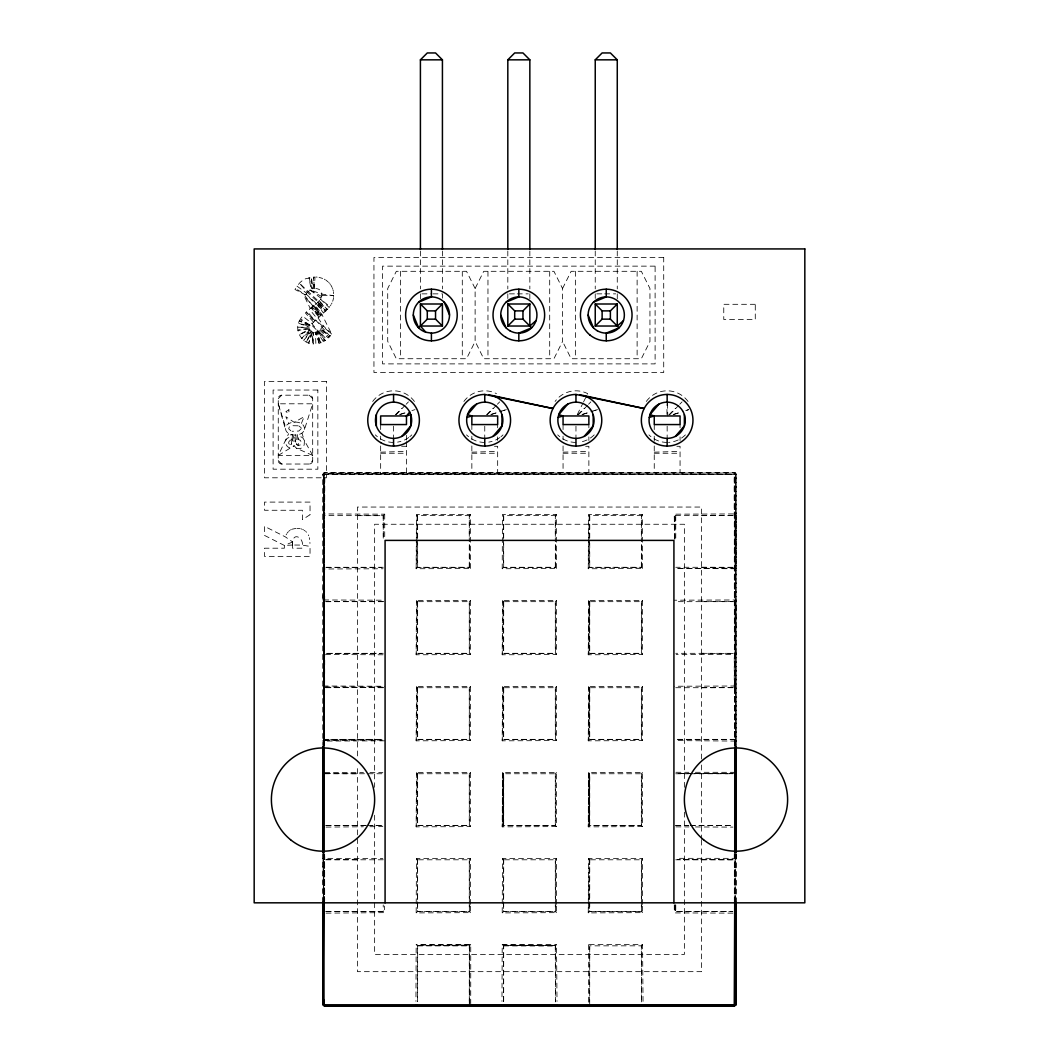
<?xml version="1.0" encoding="UTF-8"?>
<svg xmlns="http://www.w3.org/2000/svg" width="1059" height="1059" viewBox="0 0 1059 1059"><rect width="100%" height="100%" fill="white"/><g stroke="black" fill="none" stroke-linecap="round" stroke-linejoin="round"><path stroke-width="0.75" stroke-dasharray="5 3.75" d="M323.127 902.202L323.167 854.295M323.405 745.351L323.511 474.353L324.133 745.404M323.524 901.897L323.524 853.978M323.538 744.914L323.551 473.902L735.806 474.353L734.271 472.632L734.403 744.993M324.041 901.977L324.094 854.097M324.2 745.126L324.729 472.632L323.035 474.353L323.114 745.126M324.517 901.884L324.531 853.951M324.597 744.874L324.464 472.658L323.035 474.088L323.035 745.999M417.63 1001.298L417.656 945.846L416.174 944.376L415.949 1001.364M470.726 1004.342L470.739 944.376L416.174 944.376M503.674 1001.298L503.687 945.846L502.218 944.376L501.979 1001.364M589.704 1004.62L589.704 945.819L588.513 944.628L642.561 944.628L643.038 1001.377M734.324 902.202L734.35 854.295M734.403 745.271L735.012 473.492L734.271 472.963L324.345 473.492L324.597 745.404M734.721 900.693L734.734 854.414M734.747 745.351L734.536 472.658L735.965 474.353L323.035 474.353L324.729 472.817M735.555 901.977L735.608 853.951M735.648 745.126L735.912 473.823L735.965 745.139M735.767 902.294L735.78 854.348M735.926 745.351L735.965 474.088L734.271 472.632M383.239 601.684L324.478 601.671L323.035 599.963L323.723 567.598L381.783 567.452M323.855 853.951L323.75 901.884L323.021 858.333L382.842 858.584M324.107 744.874L324.729 473.823M417.564 539.918L417.471 567.452L469.349 567.346L469.322 543.108L469.269 567.28L470.487 568.484L416.174 568.749L416.439 514.436L470.487 514.436L470.487 568.484M417.564 538.303L417.63 515.627L416.439 514.436M469.296 1004.342L469.455 945.661L417.471 945.661L417.537 1001.51M503.594 539.918L503.515 567.452L555.393 567.346L555.366 543.108L555.313 567.28L556.531 568.484L502.218 568.749L502.469 514.436L556.531 514.436L556.531 568.484M503.607 538.303L503.674 515.627L502.469 514.436M556.531 772.554L555.326 773.745L555.393 825.464L503.515 825.57L503.674 773.745L502.469 772.554L502.218 826.854L556.531 826.602L556.531 772.554L502.469 772.554L502.972 826.113L503.184 773.255L502.218 826.854L503.687 825.385L555.313 825.385L556.531 826.602M589.638 539.918L589.545 567.452L641.423 567.346L641.397 543.108L641.344 567.28L642.561 568.484L588.261 568.749L588.513 514.436L642.561 514.436L642.561 568.484M589.638 538.303L589.704 515.627L588.513 514.436M642.561 772.554L641.37 773.745L641.423 825.464L589.545 825.57L589.704 773.745L588.513 772.554L588.261 826.854L642.561 826.602L642.561 772.554L588.513 772.554L589.003 826.113L589.228 773.255L588.261 826.854L589.731 825.385L641.344 825.385L642.561 826.602M735.965 745.801L735.714 654.581L676.158 654.541M735.912 853.885L735.912 858.611L734.271 859.789L677.217 859.63L734.271 859.299M416.439 600.479L416.174 654.78L470.487 654.528L470.487 600.479L416.439 600.479L417.63 601.671L417.656 653.31L416.174 654.78L417.14 601.181M416.439 686.51L416.174 740.823L470.487 740.572L470.487 686.51L416.439 686.51L417.63 687.715L417.656 739.354L416.174 740.823L417.14 687.225M416.439 772.554L416.174 826.854L470.487 826.602L470.487 772.554L416.439 772.554L417.63 773.745L417.656 825.385L416.174 826.854L417.14 773.255M470.487 906.094L470.487 912.646L416.174 912.898L416.439 858.584L470.487 858.584L470.487 904.452M502.469 600.479L502.218 654.78L556.531 654.528L556.531 600.479L502.469 600.479L503.674 601.671L503.687 653.31L502.218 654.78L503.184 601.181M502.469 686.51L502.218 740.823L556.531 740.572L556.531 686.51L502.469 686.51L503.674 687.715L503.687 739.354L502.218 740.823L503.184 687.225M556.531 906.094L556.531 912.646L502.218 912.898L502.469 858.584L556.531 858.584L556.531 904.452M588.513 600.479L588.261 654.78L642.561 654.528L642.561 600.479L588.513 600.479L589.704 601.671L589.731 653.31L588.261 654.78L589.228 601.181L589.003 654.038M588.513 686.51L588.261 740.823L642.561 740.572L642.561 686.51L588.513 686.51L589.704 687.715L589.731 739.354L588.261 740.823L589.228 687.225L589.003 740.069M642.561 904.452L642.561 858.584L588.513 858.584L588.261 912.898L642.561 912.646L642.561 906.094M383.239 687.728L323.511 687.225L323.723 653.641L381.783 653.482L324.729 653.641M589.572 1001.92L589.731 945.846L641.37 945.819L642.561 944.628M674.821 539.269L675.046 514.926M734.496 745.999L735.012 740.215L734.271 739.685L735.979 740.823M734.311 853.422L734.271 859.789L735.489 859.299L735.489 902.056M666.918 414.387L667.038 403.386M417.14 515.151L416.174 568.749L417.656 567.28L469.269 567.28M589.228 515.151L588.261 568.749L589.731 567.28L641.344 567.28M589.228 859.299L588.261 912.898L589.731 911.428L641.344 911.428L642.561 912.646M674.411 538.872L674.292 514.184L735.965 513.933L735.979 568.749L735.052 569.001L734.271 601.366L735.674 600.969L735.965 599.963L674.292 600.215M304.515 429.372C304.886 420.436 289.848 420.132 285.877 426.142C282.581 436.586 302.556 438.055 304.515 429.372L312.683 403.797L278.265 403.797L285.453 429.292M314.602 332.539L318.958 330.911L326.582 339.436L325.219 340.495L311.902 323.472L302.596 316.045L300.491 318.878L310.221 325.325L309.241 329.15L312.736 332.38L312.286 343.871L313.57 343.963L313.636 332.513L312.286 343.871C301.06 343.142 293.74 329.27 299.988 319.725L310.221 325.325L321.923 314.457L314.735 304.648C321.023 301.537 326.291 290.245 316.257 288.511M333.625 296.613L333.664 295.62L322.214 294.164L310.035 289.994L306.7 293.224L304.515 296.599L310.247 308.487L309.427 309.215L317.157 318.6M315.145 288.432L314.219 288.458L315.053 276.995L305.839 278.663A18.903 18.903 0 0 0 302.914 280.251L302 280.9A20.531 20.531 0 0 0 299.406 283.243L296.546 286.896M384.708 740.823L323.035 741.075L324.478 739.367L381.783 739.526L324.345 740.215L324.504 745.801M292.562 434.614L291.463 444.145L290.537 444.515M295.765 442.132L294.177 434.706L291.463 444.145L290.96 434.389M324.729 472.632L324.345 473.492L324.464 472.658L735.489 473.135M301.286 428.564L298.837 431.039L292.125 431.278M324.345 473.492L324.2 472.711L323.339 473.347M735.714 654.581L735.965 599.963M383.08 654.78L323.088 654.502M332.685 301.272L332.963 300.385A17.54 17.54 0 0 0 333.532 297.579M312.736 332.38L308.672 343.09L311.809 332.049L306.461 342.123L310.975 331.56L303.774 340.336L310.274 330.938L301.683 338.324L309.612 330.09L299.234 334.71L309.241 329.15L297.883 330.249L309.162 328.171L297.738 327.244L309.307 327.191L298.453 323.22L309.665 326.238L299.379 320.903L310.221 325.325M382.339 740.069L324.345 740.215L324.729 739.354L323.035 741.075L323.511 739.857M301.418 423.428L304.092 416.743L294.217 422.356L285.877 416.743L288.71 423.388M674.729 538.541L674.292 514.184L675.748 515.627L734.536 515.627L735.965 513.933M675.748 687.715L734.536 687.701L735.965 686.007L674.292 686.258M323.035 741.075L323.723 739.685M295.792 434.706L296.705 444.502L298.439 445.455C302.119 445.68 302.119 439.631 298.492 439.617L298.492 436.361L301.113 436.93A5.705 5.705 0 0 1 303.258 438.519L312.683 455.423L278.265 455.423L288.657 433.647M577.274 414.559L582.821 403.4M583.509 401.996L587.679 393.63A25.813 25.813 0 0 0 555.075 401.454M475.12 288.511L466.516 271.303L396.318 271.303L387.713 288.511L387.713 341.342L396.318 358.723L466.516 358.723L475.12 341.514L475.12 288.511L483.725 271.303L553.936 271.303L562.541 288.511L562.541 341.514L553.936 358.723L483.725 358.723L475.12 341.342M562.541 288.511L571.145 271.303L641.344 271.303L649.948 288.511L649.948 341.514L641.344 358.723L571.145 358.723L562.541 341.342M331.52 303.893L331.97 303.02M286.129 534.835L286.618 533.948M295.58 288.458L295.011 289.491L305.508 294.918L295.58 288.458L296.057 287.664M323.088 654.528L324.729 653.31L324.478 739.367L383.239 739.354M330.448 305.654L331.017 304.767M318.018 317.846L323.485 326.013L318.958 330.911L325.219 340.495L324.16 341.21L318.097 331.467L310.975 324.425M735.277 859.471L735.912 858.584L734.271 858.346L675.92 858.333M287.161 533.114L288.366 531.658M734.536 472.658L735.714 473.492L734.536 472.658L324.2 472.711M317.7 301.987L325.828 310.962L316.985 302.649L325.02 311.703L326.635 310.194L307.454 292.297L299.406 283.243L327.297 309.519L327.919 308.831M396.053 414.784L405.054 405.412M406.179 404.234L408.43 401.891M487.246 414.784L496.261 405.412M497.386 404.234L499.636 401.891M578.452 414.784L587.454 405.412M588.579 404.234L590.829 401.891M669.659 414.784L678.66 405.412M679.785 404.234L682.036 401.891M278.265 398.634L281.707 395.192L309.241 395.192A3.442 3.442 0 0 1 312.683 398.634L312.683 460.586L309.241 464.027L281.707 464.027A3.442 3.442 0 0 1 278.265 460.586L278.265 398.634A3.442 3.442 0 0 1 281.707 395.192M357.426 515.654L383.239 515.654L384.708 514.184L323.035 513.933L324.478 515.627L383.239 515.654L383.318 538.316M470.487 514.436L469.296 515.627L469.269 541.467L469.296 515.627L417.63 515.627L417.656 541.467M470.487 600.479L469.296 601.671L469.269 653.31L470.487 654.528M502.218 568.749L503.687 567.28L555.313 567.28M556.531 514.436L555.326 515.627L555.313 541.467L555.326 515.627L503.674 515.627L503.687 541.467M470.487 686.51L469.296 687.715L469.269 739.354L470.487 740.572M556.531 600.479L555.326 601.671L555.313 653.31L556.531 654.528M642.561 514.436L641.37 515.627L641.344 541.467L641.37 515.627L589.704 515.627L589.731 541.467M470.487 772.554L469.296 773.745L469.269 825.385L470.487 826.602M556.531 686.51L555.326 687.715L555.313 739.354L556.531 740.572M642.561 600.479L641.37 601.671L641.344 653.31L642.561 654.528M416.174 912.898L417.656 911.428L469.269 911.428L470.487 912.646M470.487 858.584L469.296 859.789L469.269 911.428M642.561 686.51L641.37 687.715L641.344 739.354L642.561 740.572M417.656 945.846L469.269 945.846L470.739 944.376M502.218 912.898L503.687 911.428L555.313 911.428L556.531 912.646M556.531 858.584L555.326 859.789L555.313 911.428M555.472 1001.92L555.313 945.846L556.531 944.628L557.008 1001.377M642.561 858.584L641.37 859.789L641.344 911.428M732.907 913.136L674.292 912.898L675.761 911.428L732.868 911.442M395.272 414.863L401.891 408.258M486.478 414.863L493.097 408.258M577.671 414.863L584.29 408.258M668.878 414.863L675.496 408.258M310.247 308.487L314.735 304.648M735.661 474.353L323.035 474.088M323.551 473.902L323.035 474.353L324.504 472.857L324.478 567.293L323.194 569.001L383.08 568.749M312.683 455.423L296.414 448.235L294.124 445.72C288.008 453.212 280.661 438.757 289.875 437.354L290.14 440.623L289.385 441.087A2.171 2.171 0 0 0 288.935 443.708L289.623 444.356M289.028 531.022L289.742 530.466M735.661 514.939L734.271 515.323L734.271 473.823L735.012 473.492M735.661 600.982L734.536 601.671L675.748 601.671M735.661 687.013L734.271 687.397L734.271 654.025L735.025 653.482L735.965 654.766L734.536 653.337L675.761 653.31M278.265 455.423L294.124 445.72M321.023 298.267L310.035 289.994L311.042 289.385L309.029 277.604L312.087 288.935L311.306 277.18L313.133 288.617L313.716 276.995L314.219 288.458M290.51 529.977L291.318 529.553M735.012 568.14L676.158 568.484L735.965 568.723L734.536 567.293L675.761 567.28M319.156 343.368L315.476 332.447L315.847 343.923L319.156 343.368L316.35 332.235L320.506 342.957L323.379 341.66L317.237 331.904L320.506 342.957L318.349 343.566M320.506 342.957L321.301 342.653M400.236 414.493L406.193 412.547M491.429 414.493L501.86 411.077M503.343 410.601L506.334 409.621M582.635 414.493L593.066 411.077M594.549 410.601L597.528 409.621M673.828 414.493L679.785 412.547M685.755 410.601L688.734 409.621L682.433 411.567M292.165 529.182L296.017 528.401M399.561 414.493L405.743 412.547M411.925 410.601L415.022 409.621M490.767 414.493L498.485 412.057M500.033 411.567L506.215 409.621M581.96 414.493L589.691 412.057M591.24 411.567L597.422 409.621M673.167 414.493L680.897 412.057M380.658 452.167L406.471 451.386M471.851 452.167L497.664 451.386M563.057 452.167L588.87 451.386M654.25 452.167L680.063 451.386M417.471 945.661L469.997 945.118L416.928 945.118M326.079 827.092L363.369 826.775M369.856 826.722L382.828 826.616M326.079 913.136L384.457 912.646L384.457 906.094M503.568 1001.51L503.515 945.661L555.816 945.343L502.972 945.118M701.574 515.654L735.025 515.468L735.025 567.452L701.574 567.28M701.574 601.684L735.025 601.512L735.025 653.482L701.574 653.31M701.574 687.728L735.025 687.556L735.025 739.526L735.965 741.075L674.543 740.572M734.271 773.255L693.513 773.494L732.643 773.745M325.563 825.557L365.487 825.385M325.563 911.6L383.239 911.428L384.457 912.646M675.589 825.57L688.628 825.53M690.256 825.517L732.643 825.398M675.523 905.035L675.589 911.6L732.643 911.428M383.411 601.512L324.478 601.671L324.478 653.337L383.239 653.31M383.411 687.556L324.729 687.701L323.035 686.007L384.708 686.258M421.972 293.859L431.41 293.859M432.985 293.859L442.424 293.859L442.424 298.89M509.392 293.859L515.68 293.859M517.255 293.859L528.269 293.859M596.813 293.859L603.101 293.859M604.676 293.859L615.689 293.859M292.655 441.021L295.686 441.021M380.658 453.252L406.471 453.252M471.851 453.252L497.664 453.252M563.057 453.252L588.87 453.252M654.25 453.252L680.063 453.252M383.239 567.28L324.478 567.293L324.729 601.671L323.035 599.963L384.708 600.215M417.656 653.31L469.269 653.31M503.687 653.31L555.313 653.31M589.731 653.31L641.344 653.31M324.729 687.013L383.954 687.013M417.656 739.354L469.269 739.354M503.687 739.354L555.313 739.354M589.731 739.354L641.344 739.354M675.92 772.289L688.88 772.302M695.366 772.302L734.271 772.315M324.729 772.58L363.462 772.554M369.922 772.554L382.842 772.554M324.464 773.745L383.252 773.745M675.761 773.772L688.668 773.772M690.283 773.772L732.868 773.745M367.102 825.385L383.239 825.385L370.253 825.398M417.656 825.385L469.269 825.385M675.761 825.385L688.668 825.385M690.283 825.385L732.868 825.411M326.357 825.385L368.625 825.398M383.252 859.789L324.464 859.789L323.326 859.087L323.326 900.891M675.761 859.802L734.522 859.789L734.522 901.765M326.357 911.428L383.252 911.442L383.239 904.968M503.687 945.846L555.313 945.846L555.419 1001.523M503.515 945.661L555.326 945.819M735.025 739.526L675.761 739.354L734.271 739.354L735.965 741.075L734.271 739.354L735.714 740.215L735.105 739.579M325.563 773.599L357.426 773.772M675.92 826.867L688.946 826.92M695.459 826.947L732.907 827.105M357.426 859.802L323.975 859.63L323.975 901.858M502.218 944.376L556.531 944.628M322.135 295.54L333.664 295.62M676.847 446.276L680.063 446.316L680.063 472.632M585.64 446.276L588.87 446.316L588.87 472.632M494.434 446.276L497.664 446.316L497.664 472.632M401.626 446.249L406.471 446.316M297.102 528.362L300.068 528.653M316.098 277.021L317.118 277.101M298.003 425.797L292.721 425.718L289.279 426.962L288.697 428.802L291.172 431.092M319.063 277.392L322.677 278.438M324.729 515.627L323.035 513.933L323.511 515.151M300.994 528.865L301.881 529.143M296.414 448.235L299.565 448.672A5.533 5.533 0 0 0 302.053 447.653L302.742 447.057A5.93 5.93 0 0 0 304.185 444.78L304.41 440.928L302.014 433.29M298.929 425.996L301.1 427.651M302.742 529.5L303.549 529.91M324.332 279.192L325.126 279.629M310.035 289.994L321.83 296.626M735.052 569.001L734.271 567.598L735.965 568.723L735.674 567.995M325.894 280.119L328.025 281.8M304.33 530.374L305.071 530.903M297.036 286.182L306.7 293.224M296.705 444.502L297.553 445.204M320.665 329.442L329.111 337.093L331.745 334.194L321.923 314.457L313.782 305.455L321.208 315.079L304.515 296.599M319.818 330.236L328.25 337.94L329.111 337.093L321.367 328.714L329.971 336.193L315.622 319.99L331.745 334.194L323.485 326.013M316.204 303.364L323.485 313.093L324.319 312.352L316.204 303.364L306.091 294.045L315.489 303.999M305.76 531.472L306.528 532.227M309.241 395.192L312.683 398.634M278.265 460.586L281.707 464.027M588.513 858.584L589.704 859.789L589.731 911.428M502.469 858.584L503.674 859.789L503.687 911.428M416.439 858.584L417.63 859.789L417.656 911.428M328.687 282.435L329.309 283.097M319.143 300.571L327.297 309.519M313.398 322.029L305.429 313.001L307.176 311.293L314.933 320.599L306.303 312.14L314.271 321.208M318.878 317.104L311.081 307.759L319.672 316.403L311.955 307.004L320.48 315.701L304.926 295.871M329.892 283.786L330.434 284.487M330.924 285.215L332.169 287.532M735.105 472.857L735.965 474.353M323.035 858.346L324.729 859.471L324.689 853.885M308.354 534.901L308.712 535.708M735.674 654.038L735.979 654.78M323.035 599.963L323.511 601.181M323.035 686.007L323.511 687.225M332.513 288.339L332.804 289.173M278.265 403.797L285.559 427.121M333.055 290.034L333.254 290.907M309.281 537.654L309.612 539.494M333.426 291.821L333.625 293.674M297.407 434.614L298.439 445.455M309.903 542.433L309.956 543.452M667.474 403.386L667.779 415.962M674.954 905.63L675.046 912.143L675.046 905.71M641.516 1001.92L641.344 945.846L641.463 1001.523M589.228 773.255L589.545 825.57M503.184 773.255L503.515 825.57M469.455 945.661L469.772 1004.342M324.385 854.481L324.491 900.759M734.469 854.017L734.483 901.924M588.513 944.628L588.539 1004.342M469.296 1001.298L469.269 945.846M324.65 854.481L324.676 900.759M323.511 474.353L323.736 745.126M323.829 854.097L323.869 901.977M323.154 854.097L323.167 901.977M735.965 854.216L735.965 902.149M735.912 473.823L735.939 744.874M735.952 853.951L735.952 901.884M701.574 759.012L701.574 507.049L357.426 507.049L357.426 759.012M701.574 764.982L701.574 839.377M701.574 840.131L701.574 971.659L357.426 971.659L357.426 764.982M684.366 787.327L684.366 524.258L374.634 524.258L374.634 787.327M684.366 812.147L684.366 954.45L374.634 954.45L374.634 812.147M680.063 424.566L680.063 427.757M680.063 436.904L680.063 440.504M675.748 515.627L675.761 538.237M675.761 904.968L675.761 911.428M675.589 905.101L675.589 911.6M674.292 904.624L674.292 912.898M667.157 426.181L667.157 437.566M654.25 424.566L654.25 429.65M654.25 436.176L654.25 441.06M654.25 445.945L654.25 472.632M641.344 825.385L641.344 773.772L589.704 773.745L589.731 825.385M637.121 271.303L637.121 358.723M617.265 251.009L617.265 288.908M617.265 293.859L617.265 298.89M595.237 251.009L595.237 288.908M595.237 293.859L595.237 298.466M589.731 543.082L589.731 567.28M588.87 424.566L588.87 427.757M588.87 436.904L588.87 440.504M575.964 426.181L575.964 437.566M575.368 271.303L575.368 358.723M563.057 424.566L563.057 429.65M563.057 436.176L563.057 439.432M563.057 445.945L563.057 472.632M555.313 825.385L555.313 773.772L503.674 773.745L503.687 825.385M549.7 271.303L549.7 358.723M529.844 251.009L529.844 288.908M529.844 293.859L529.844 298.89M507.817 251.009L507.817 288.908M507.817 293.859L507.817 298.466M503.687 543.082L503.687 567.28M497.664 424.566L497.664 427.757M497.664 436.904L497.664 440.504M487.961 271.303L487.961 358.723M484.757 426.181L484.757 437.566M471.851 424.566L471.851 429.65M471.851 436.176L471.851 439.432M471.851 445.945L471.851 472.632M462.293 271.303L462.293 358.723M442.424 251.009L442.424 288.908M420.41 251.009L420.41 288.908M420.41 293.859L420.41 298.89M417.656 543.082L417.656 567.28M406.471 435.328L406.471 440.041M406.471 441.603L406.471 472.632M400.54 271.303L400.54 358.723M393.564 426.181L393.564 437.566M384.708 514.184L384.708 538.978M383.239 515.654L383.239 538.237M380.658 424.566L380.658 429.65M380.658 436.176L380.658 439.432M380.658 445.945L380.658 472.632M323.035 853.422L323.035 902.202M411.805 434.878A25.813 25.813 0 0 1 409.807 436.679M408.734 437.499A25.813 25.813 0 0 1 397.602 442.119M393.564 442.437A25.813 25.813 0 0 1 375.31 434.878M372.675 401.454A25.813 25.813 0 0 1 414.44 401.454M503.012 434.878A25.813 25.813 0 0 1 501 436.679M499.927 437.499A25.813 25.813 0 0 1 488.795 442.119M484.757 442.437A25.813 25.813 0 0 1 466.503 434.878M463.882 401.454A25.813 25.813 0 0 1 496.472 393.63M594.218 434.878A25.813 25.813 0 0 1 580.001 442.119M575.964 442.437A25.813 25.813 0 0 1 557.709 434.878M685.411 434.878A25.813 25.813 0 0 1 668.507 442.397M667.157 442.437A25.813 25.813 0 0 1 648.915 434.878M646.281 401.454A25.813 25.813 0 0 1 688.046 401.454M312.683 460.586A3.442 3.442 0 0 1 309.241 464.027M417.63 601.671L417.471 653.482L469.349 653.39L469.296 601.671L417.63 601.671M417.63 687.715L417.471 739.526L469.349 739.42L469.296 687.715L417.63 687.715M417.63 773.745L417.471 825.57L469.349 825.464L469.296 773.745L417.63 773.745M417.63 859.789L417.471 911.6L469.349 911.508L469.296 859.789L417.63 859.789M503.674 601.671L503.515 653.482L555.393 653.39L555.326 601.671L503.674 601.671M503.674 687.715L503.515 739.526L555.393 739.42L555.326 687.715L503.674 687.715M503.674 859.789L503.515 911.6L555.393 911.508L555.326 859.789L503.674 859.789M589.704 601.671L589.545 653.482L641.423 653.39L641.37 601.671L589.704 601.671M589.704 687.715L589.545 739.526L641.423 739.42L641.37 687.715L589.704 687.715M589.704 859.789L589.545 911.6L641.423 911.508L641.37 859.789L589.704 859.789M292.536 543.863L292.522 548.205L301.855 548.205C305.76 538.634 292.443 530.215 292.536 543.863M329.812 306.541L329.111 307.454L320.44 299.088L329.812 306.541M288.908 409.74L285.877 411.686L288.908 413.473L288.908 409.74M310.035 514.727L302.437 519.612L302.437 510.266L264.498 510.266L264.498 502.098L310.035 502.098L310.035 514.727M292.668 541.943L284.355 545.438L264.498 535.404L264.498 526.323L285.281 536.834L292.668 541.943M292.522 545.028L284.355 545.438L284.355 548.205L264.498 548.205L264.498 556.385L310.035 556.385L310.035 546.391L301.855 545.067L292.522 545.028M691.884 773.494L677.217 773.586L691.884 773.626M663.715 257.536L373.946 257.536L373.946 372.49L663.715 372.49L663.715 257.536M655.111 266.14L382.551 266.14L382.551 363.886L655.111 363.886L655.111 266.14M755.279 304.304L723.76 304.304L723.76 319.474L755.279 319.474L755.279 304.304M326.45 381.425L264.498 381.425L264.498 477.794L326.45 477.794L326.45 381.425M317.846 390.03L273.103 390.03L273.103 469.19L317.846 469.19L317.846 390.03"/><path stroke-width="1.5" d="M735.965 902.149L735.873 1004.792L323.286 1004.792L323.127 902.202M323.352 852.773L323.26 746.913M735.767 902.294L735.873 1004.792L734.271 1006.05L324.464 1006.05L323.035 1004.342L323.524 903.552M324.041 901.977L323.948 1004.342L324.729 1005.203M324.094 852.455L324.2 746.78M734.721 902.334L734.271 1005.746L735.714 1004.792M734.734 852.773L734.747 747.005M735.555 901.977L735.489 1004.342L735.912 902.811M735.581 852.455L735.687 746.516M735.899 852.773L735.833 746.873M323.511 1004.342L323.524 999.392M735.952 747.376L735.926 852.31M466.873 417.431L471.851 415.962L471.851 424.566L497.664 424.566L497.664 415.962L471.851 415.962L467.535 414.665A18.109 18.109 0 0 1 497.571 407.45A18.109 18.109 0 0 1 490.357 437.486A18.109 18.109 0 0 1 466.873 417.431L467.535 414.665L476.537 404.128M558.08 417.431L563.057 415.962L563.057 424.566L588.87 424.566L588.87 415.962L563.057 415.962L558.742 414.665A18.109 18.109 0 0 1 588.764 407.45A18.109 18.109 0 0 1 581.563 437.486A18.109 18.109 0 0 1 558.08 417.431L558.742 414.665L567.743 404.128M649.273 417.431L654.25 415.962L654.25 424.566L680.063 424.566L680.063 415.962L654.25 415.962L649.935 414.665A18.109 18.109 0 0 1 679.971 407.45A18.109 18.109 0 0 1 672.756 437.486A18.109 18.109 0 0 1 649.273 417.431L649.935 414.665L658.936 404.128M323.511 827.105L323.445 826.245M323.511 913.149L323.445 912.289M735.965 1004.342L734.271 1006.05L734.271 1004.62L735.105 1004.792M734.536 1004.342L734.589 1005.56L324.464 1006.05L323.035 1004.62L323.167 901.977M735.277 773.441L735.449 772.488M409.701 412.044L406.471 415.962L406.471 424.566L380.658 424.566L380.658 415.962L406.471 415.962L410.786 414.665L409.701 412.044A18.109 18.109 0 0 0 378.91 409.621A18.109 18.109 0 0 0 390.731 438.148A18.109 18.109 0 0 0 410.786 414.665L410.786 425.85L401.785 436.401M492.978 436.401L501.979 425.85L501.979 414.665M584.184 436.401L593.186 425.85L593.186 414.665M675.377 436.401L684.379 425.85L684.379 414.665M324.729 1005.746L323.948 1004.342L323.035 1004.62L323.035 901.977M420.41 249.355L420.41 59.834L427.293 52.95L435.54 52.95L442.424 59.834L442.424 249.355M507.817 249.355L507.817 59.834L514.7 52.95L522.961 52.95L529.844 59.834L529.844 249.355M595.237 249.355L595.237 59.834L602.121 52.95L610.381 52.95L617.265 59.834L617.265 249.355M442.424 326.026L442.424 303.999L420.41 303.999L420.41 326.026L442.424 326.026L435.54 319.143L427.293 319.143L418.609 327.813L413.301 315.013M420.41 303.999L427.293 310.883L435.54 310.883L442.424 303.999M536.053 320.612L529.844 326.026L507.817 326.026L514.7 319.143L522.961 319.143L531.631 327.813L518.831 333.122L518.831 340.826M522.961 319.143L522.961 310.883L529.844 303.999L507.817 303.999L507.817 326.026M595.237 326.026L617.265 326.026L617.265 303.999L595.237 303.999L595.237 326.026L602.121 319.143L610.381 319.143L619.052 327.813L606.251 333.122L606.251 340.826M595.237 303.999L602.121 310.883L610.381 310.883L617.265 303.999M617.265 326.026L623.473 320.612M417.14 1005.56L415.935 1005.56M503.184 1005.56L501.966 1005.56M588.01 1005.746L589.228 1005.56M470.765 1005.838L469.772 1005.56M418.609 302.212L431.41 296.904L431.41 289.2M506.03 302.212L518.831 296.904L518.831 289.2M593.437 302.212L606.251 296.904L606.251 289.2M588.261 1006.05L589.003 1005.746M415.935 1006.05L416.942 1005.746M501.966 1006.05L502.985 1005.746M469.6 1005.362L557.034 1005.56M643.065 1006.05L642.072 1005.746L643.065 1005.56M420.41 59.834L442.424 59.834M507.817 59.834L529.844 59.834M595.237 59.834L617.265 59.834M507.817 303.999L514.7 310.883L522.961 310.883M735.489 827.105L735.714 826.245M735.489 913.149L735.489 902.056M324.729 1005.838L324.464 1004.342L324.729 1005.838L323.194 1004.342M425.824 332.235A18.109 18.109 0 0 1 417.961 302.887A18.109 18.109 0 0 1 447.957 307.639A18.109 18.109 0 0 1 431.41 333.122L425.824 332.235L420.41 326.026M583.933 395.709A25.813 25.813 0 0 1 595.145 437.526A25.813 25.813 0 0 1 552.374 430.761A25.813 25.813 0 0 1 575.964 394.451L644.163 408.536L580.001 394.769M492.739 395.709A25.813 25.813 0 0 1 503.938 437.526A25.813 25.813 0 0 1 461.181 430.761A25.813 25.813 0 0 1 484.757 394.451L552.957 408.536L488.795 394.769M557.034 1006.05L556.015 1005.746L556.782 1006.05M323.524 789.458L323.551 772.488M323.035 772.315L323.511 773.255M588.142 315.013L593.437 327.813M500.722 315.013L506.03 327.813M444.224 302.212L449.519 315.013M735.714 912.289L735.965 913.149M323.035 827.105L323.326 773.044M323.035 913.149L323.326 902.493M323.114 746.78L323.154 852.455M735.965 746.794L735.965 852.561M735.939 746.516L735.952 852.296M673.921 902.824L673.921 540.394L385.079 540.394L385.079 902.824M667.157 394.451L667.157 402.155M667.157 438.373L667.157 446.077M610.381 310.883L610.381 319.143M602.121 310.883L602.121 319.143M575.964 394.451L575.964 402.155M575.964 438.373L575.964 446.077M529.844 303.999L529.844 326.026M514.7 310.883L514.7 319.143M484.757 394.451L484.757 402.155M484.757 438.373L484.757 446.077M435.54 310.883L435.54 319.143M431.41 333.122L431.41 340.826M427.293 310.883L427.293 319.143M393.564 394.451L393.564 402.155M393.564 438.373L393.564 446.077M376.342 414.665L376.342 425.85M323.035 746.78L323.035 852.641M804.827 248.931L254.173 248.931L254.173 902.824L804.827 902.824L804.827 248.931M703.507 839.694A51.626 51.626 0 0 0 786.983 807.646A51.626 51.626 0 0 0 717.486 751.387A51.626 51.626 0 0 0 703.507 839.694M290.523 839.694A51.626 51.626 0 0 0 373.999 807.646A51.626 51.626 0 0 0 304.502 751.387A51.626 51.626 0 0 0 290.523 839.694M418.517 337.358A25.813 25.813 0 0 0 457.223 315.013A25.813 25.813 0 0 0 418.517 292.655A25.813 25.813 0 0 0 418.517 337.358M509.776 330.699A18.109 18.109 0 0 0 536.939 315.013A18.109 18.109 0 0 0 509.776 299.326A18.109 18.109 0 0 0 509.776 330.699M505.924 337.358A25.813 25.813 0 0 0 544.644 315.013A25.813 25.813 0 0 0 505.924 292.655A25.813 25.813 0 0 0 505.924 337.358M597.197 330.699A18.109 18.109 0 0 0 624.36 315.013A18.109 18.109 0 0 0 597.197 299.326A18.109 18.109 0 0 0 597.197 330.699M590.009 335.068A25.813 25.813 0 0 0 631.733 319.05A25.813 25.813 0 0 0 596.998 290.907A25.813 25.813 0 0 0 590.009 335.068M380.658 442.609A25.813 25.813 0 0 0 419.377 420.264A25.813 25.813 0 0 0 380.658 397.906A25.813 25.813 0 0 0 380.658 442.609M654.25 442.609A25.813 25.813 0 0 0 692.97 420.264A25.813 25.813 0 0 0 654.25 397.906A25.813 25.813 0 0 0 654.25 442.609"/></g></svg>
